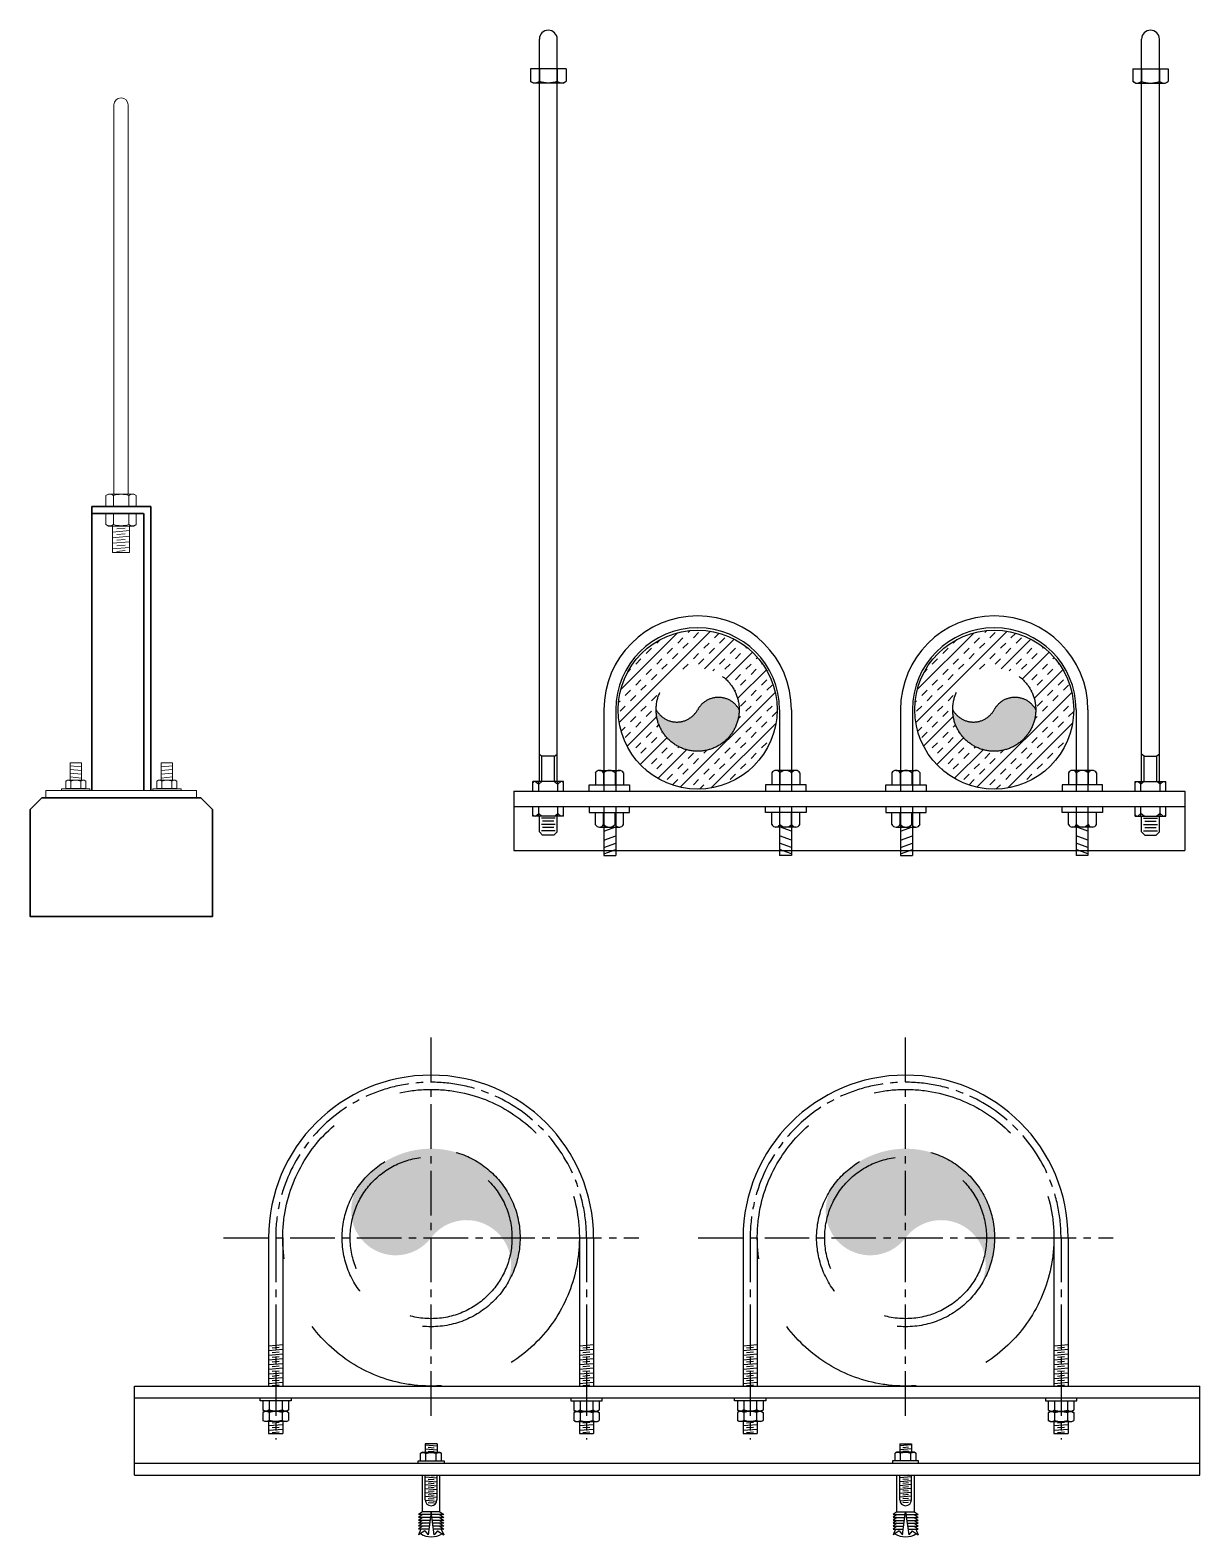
# Model space of a CAD drawing. Extents: x 462150 to 593348, y 35809 to 85242.
# Drawn here: x 521783 to 522769, y 61936 to 63206 of the extents above; entities that cross this region are included whole.
import ezdxf

# ---------------------------------------------------------------- set-up
doc = ezdxf.new("R2010")
doc.units = 0
doc.header["$LTSCALE"] = 500
doc.header["$MEASUREMENT"] = 0
for name, pattern in [('CENTER2', [1.125, 0.75, -0.125, 0.125, -0.125]), ('DASHED2', [0.375, 0.25, -0.125]), ('HIDDEN2', [4.7625, 3.175, -1.5875])]:
    doc.linetypes.add(name, pattern=pattern)
for name, color, linetype in [('AC-CHWR', 30, 'DASHED2'), ('AC-CHWS', 93, 'DASHED2'), ('AC-INSULATION', 21, 'DASHED2'), ('M-EQU-V', 7, 'Continuous'), ('MH-SUPORT', 1, 'Continuous'), ('MNUTS', 2, 'Continuous'), ('MSUPPORT', 12, 'Continuous'), ('support', 40, 'Continuous')]:
    doc.layers.add(name, color=color, linetype=linetype)
doc.layers.add('ACM-MISC', color=7, linetype='Continuous', lineweight=30)

# ---------------------------------------------------------------- blocks, each defined once
blk = doc.blocks.new('NUT1')
at = {"layer": 'MNUTS'}
for p, q in [((-110, 112), (-97, 135)), ((-110, 112), (-110, -112)), ((0, 135), (-97, 135)), ((0, 68), (-97, 68)), ((0, 135), (0, -135)), ((-110, -112), (-97, -135)), ((0, -68), (-97, -68)), ((0, -135), (-97, -135))]:
    blk.add_line(p, q, dxfattribs=at)
for centre, radius, start, end in [((-53, 101), 55, 146.1889, 217.433), ((104, 0), 212, 161.4608, 198.5114), ((-53, -101), 55, 142.567, 213.8111)]:
    blk.add_arc(centre, radius, start, end, dxfattribs=at)
blk = doc.blocks.new('NUT2')
at = {"layer": 'MNUTS'}
for p, q in [((-7.5, 7.3), (-9, 6.5)), ((-9, 0.9), (-9, 6.5)), ((-7.5, 0), (-9, 0.9)), ((7.5, 7.3), (-7.5, 7.3)), ((7.5, 0), (-7.5, 0)), ((-4.5, 0), (-4.5, 6.5)), ((4.5, 0), (4.5, 6.5)), ((7.5, 7.3), (9, 6.5)), ((7.5, 0), (9, 0.9)), ((9, 0.9), (9, 6.5))]:
    blk.add_line(p, q, dxfattribs=at)
for centre, major_axis, start_param, end_param in [((-6.7, 3.6), (-2.59, 2.59), -1.438728, -0.195284), ((0, -7), (10, 10), 0.461828, 1.108483), ((6.7, 3.6), (2.59, 2.59), 0.195284, 1.438728)]:
    blk.add_ellipse(centre, major_axis=major_axis, ratio=1, start_param=start_param, end_param=end_param, dxfattribs=at)
at = {"layer": 'MNUTS', "extrusion": (0, 0, -1)}
for centre, major_axis, start_param, end_param in [((-6.7, 3.8), (-2.59, -2.59), -1.438728, -0.195284), ((0, 14.3), (10, -10), 0.461828, 1.108483), ((6.7, 3.8), (2.59, -2.59), 0.195284, 1.438728)]:
    blk.add_ellipse(centre, major_axis=major_axis, ratio=1, start_param=start_param, end_param=end_param, dxfattribs=at)
blk = doc.blocks.new('NUT')
at = {"layer": 'MNUTS'}
for p, q in [((-270, 0), (270, 0)), ((270, 0), (270, -194)), ((-270, 0), (-270, -194)), ((-225, -220), (-270, -194)), ((-225, -220), (225, -220)), ((-135, 0), (-135, -194)), ((135, 0), (135, -194)), ((225, -220), (270, -194))]:
    blk.add_line(p, q, dxfattribs=at)
for centre, radius, start, end in [((-202, -107), 110, 236.1889, 307.433), ((0, 209), 425, 251.4608, 288.5114), ((202, -107), 110, 232.567, 303.8111)]:
    blk.add_arc(centre, radius, start, end, dxfattribs=at)
blk = doc.blocks.new('*U505')
at = {"layer": 'ACM-MISC', "lineweight": 5, "ltscale": 20}
for p, q in [((-5.8, 683.7, 0), (-5.8, 355.9, 0)), ((6.2, 683.7, 0), (6.2, 355.9, 0)), ((-10.5, 355.9, 0), (-12.6, 354.6, 0)), ((10.9, 355.9, 0), (-10.5, 355.9, 0)), ((10.9, 355.9, 0), (13.1, 354.6, 0)), ((-12.6, 345.4, 0), (-12.6, 354.6, 0)), ((13.1, 345.4, 0), (-12.6, 345.4, 0)), ((-6.2, 345.4, 0), (-6.2, 354.7, 0)), ((6.7, 345.4, 0), (6.7, 354.6, 0)), ((13.1, 345.4, 0), (13.1, 354.6, 0)), ((13.1, 339.4, 0), (-12.6, 339.4, 0)), ((-12.6, 339.4, 0), (-12.6, 330.2, 0)), ((-10.5, 328.9, 0), (-12.6, 330.2, 0)), ((-6.2, 339.4, 0), (-6.2, 330.2, 0)), ((6.7, 339.4, 0), (6.7, 330.2, 0)), ((10.9, 328.9, 0), (13.1, 330.2, 0)), ((13.1, 339.4, 0), (13.1, 330.2, 0)), ((10.9, 328.9, 0), (-10.5, 328.9, 0)), ((-6.9, 306.7, 0), (-6.9, 328.9, 0)), ((-6.9, 325.2, 0), (7.4, 323.9, 0)), ((-6.9, 320.4, 0), (7.4, 319.1, 0)), ((-3.3, 327.2, 0), (3.8, 326.6, 0)), ((-3.3, 322.5, 0), (3.8, 321.8, 0)), ((-3.3, 317.7, 0), (3.8, 317.1, 0)), ((7.4, 306.7, 0), (7.4, 328.9, 0)), ((-6.9, 315.6, 0), (7.4, 314.4, 0)), ((-6.9, 310.9, 0), (7.4, 309.6, 0)), ((7.4, 306.7, 0), (-6.9, 306.7, 0)), ((-3.3, 312.9, 0), (3.8, 312.3, 0)), ((-3.3, 308.2, 0), (3.8, 307.6, 0))]:
    blk.add_line(p, q, dxfattribs=at)
at = {"layer": 'ACM-MISC'}
for p, q in [((-25, 345.4, 0), (-25, 106, 0)), ((-24.8, 345.4, 0), (25, 345.4, 0)), ((25, 345.4, 0), (25, 106, 0)), ((-18.8, 339.4, 0), (25, 339.4, 0))]:
    blk.add_line(p, q, dxfattribs=at)
at = {"layer": 'ACM-MISC', "linetype": 'HIDDEN2'}
blk.add_line((-19, 339.4, 0), (-19, 106, 0), dxfattribs=at)
at = {"layer": 'ACM-MISC', "lineweight": 13}
for p, q in [((-33.7, 129.5, 0), (-43.1, 129.5, 0)), ((-43.1, 129.5, 0), (-43.1, 114.8, 0)), ((-33.7, 129.5, 0), (-33.7, 114.8, 0)), ((33.7, 129.5, 0), (43.1, 129.5, 0)), ((33.7, 129.5, 0), (33.7, 114.8, 0)), ((43.1, 129.5, 0), (43.1, 114.8, 0)), ((-45.4, 114.8, 0), (-46.9, 114, 0)), ((-45.4, 114.8, 0), (-31.3, 114.8, 0)), ((-43.1, 126.9, 0), (-33.7, 126, 0)), ((-43.1, 123.7, 0), (-33.7, 122.9, 0)), ((-43.1, 120.6, 0), (-33.7, 119.8, 0)), ((-43.1, 117.5, 0), (-33.7, 116.6, 0)), ((-31.3, 114.8, 0), (-29.9, 114, 0)), ((31.3, 114.8, 0), (29.9, 114, 0)), ((45.4, 114.8, 0), (31.3, 114.8, 0)), ((43.1, 126.9, 0), (33.7, 126, 0)), ((43.1, 123.7, 0), (33.7, 122.9, 0)), ((43.1, 120.6, 0), (33.7, 119.8, 0)), ((43.1, 117.5, 0), (33.7, 116.6, 0)), ((45.4, 114.8, 0), (46.9, 114, 0)), ((-46.9, 107.9, 0), (-46.9, 114, 0)), ((-46.9, 107.9, 0), (-29.9, 107.9, 0)), ((-42.6, 107.9, 0), (-42.6, 114, 0)), ((-34.1, 107.9, 0), (-34.1, 114, 0)), ((-29.9, 107.9, 0), (-29.9, 114, 0)), ((29.9, 107.9, 0), (29.9, 114, 0)), ((46.9, 107.9, 0), (29.9, 107.9, 0)), ((34.1, 107.9, 0), (34.1, 114, 0)), ((42.6, 107.9, 0), (42.6, 114, 0)), ((46.9, 107.9, 0), (46.9, 114, 0))]:
    blk.add_line(p, q, dxfattribs=at)
at = {"layer": 'ACM-MISC', "lineweight": 13, "elevation": 0}
for points in [[(-63.5, 100), (63.5, 100), (63.5, 106), (-63.5, 106)], [(-50.4, 107.4), (-26.6, 107.4), (-26.6, 106), (-50.4, 106)], [(50.4, 107.4), (26.6, 107.4), (26.6, 106), (50.4, 106)]]:
    blk.add_lwpolyline(points, close=True, dxfattribs=at)
at = {"layer": 'ACM-MISC', "elevation": 0}
blk.add_lwpolyline([(76.9, 90), (76.9, 0), (-76.9, 0), (-76.9, 90), (-66.9, 100), (66.9, 100)], close=True, dxfattribs=at)
at = {"layer": 'ACM-MISC', "lineweight": 5, "ltscale": 20}
for centre, radius, start, end in [((0.2, 683.7, 0), 6, 0, 180), ((-9.4, 350.5, 0), 5.24, 52.567, 123.8111), ((0.2, 335.5, 0), 20.2, 71.4608, 108.5114), ((9.8, 350.5, 0), 5.24, 56.1889, 127.433), ((-9.4, 334.3, 0), 5.24, 236.1889, 307.433), ((0.2, 349.4, 0), 20.2, 251.4886, 288.5392), ((9.8, 334.3, 0), 5.24, 232.567, 303.8111)]:
    blk.add_arc(centre, radius, start, end, dxfattribs=at)
at = {"layer": 'ACM-MISC', "lineweight": 13}
for centre, radius, start, end in [((-44.7, 111.3, 0), 3.45, 52.567, 123.8111), ((-38.4, 101.4, 0), 13.3, 71.4886, 108.5392), ((-32.1, 111.3, 0), 3.45, 56.1889, 127.433), ((32.1, 111.3, 0), 3.45, 52.567, 123.8111), ((38.4, 101.4, 0), 13.3, 71.4608, 108.5114), ((44.7, 111.3, 0), 3.45, 56.1889, 127.433)]:
    blk.add_arc(centre, radius, start, end, dxfattribs=at)

msp = doc.modelspace()

# ---------------------------------------------------------------- hatches: boundary and pattern name
at = {"layer": 'AC-CHWR'}
h = msp.add_hatch(color=256, dxfattribs=at)
h.paths.add_polyline_path([(522061.1, 62233.8), (522120.8, 62188.4, -1)])
h.paths.add_polyline_path([(522061.1, 62233.8, -0.414214), (522166.2, 62248.1), (522120.8, 62188.4)])
h.paths.add_polyline_path([(522120.8, 62188.4), (522166.2, 62248.1, -0.414214), (522180.6, 62143, 1)])
at = {"layer": 'AC-CHWS'}
for points in [[(522310.5, 62633.3, 1), (522380.5, 62633.3, 0.595123), (522345.5, 62633.3, -0.595123)], [(522560.5, 62633.3, 1), (522630.5, 62633.3, 0.595123), (522595.5, 62633.3, -0.595123)]]:
    msp.add_hatch(color=256, dxfattribs=at).paths.add_polyline_path(points)
h = msp.add_hatch(color=256, dxfattribs=at)
h.paths.add_polyline_path([(522461.1, 62233.8), (522520.8, 62188.4, -1)])
h.paths.add_polyline_path([(522461.1, 62233.8, -0.414214), (522566.2, 62248.1), (522520.8, 62188.4)])
h.paths.add_polyline_path([(522520.8, 62188.4), (522566.2, 62248.1, -0.414214), (522580.6, 62143, 1)])
at = {"layer": 'AC-INSULATION'}
h = msp.add_hatch(dxfattribs=at)
h.set_pattern_fill('INSUL', color=256, scale=50, angle=45, style=0)
h.set_pattern_definition([(45, (752390.27, 173488.62), (-13.2582521, 13.2582521), []), (45, (752385.85, 173493.04), (-13.2582521, 13.2582521), [6.25, -6.25]), (45, (752381.43, 173497.459), (-13.2582521, 13.2582521), [6.25, -6.25])])
edge = h.paths.add_edge_path(flags=16)
edge.add_arc((522345.5, 62633.3), 35, 0, 360)
edge = h.paths.add_edge_path()
edge.add_arc((522345.5, 62633.3), 67, 0, 360)
h = msp.add_hatch(dxfattribs=at)
h.set_pattern_fill('INSUL', color=256, scale=50, angle=45, style=0)
h.set_pattern_definition([(45, (752640.27, 173488.62), (-13.2582521, 13.2582521), []), (45, (752635.85, 173493.04), (-13.2582521, 13.2582521), [6.25, -6.25]), (45, (752631.43, 173497.459), (-13.2582521, 13.2582521), [6.25, -6.25])])
edge = h.paths.add_edge_path(flags=16)
edge.add_arc((522595.5, 62633.3), 35, 0, 360)
edge = h.paths.add_edge_path()
edge.add_arc((522595.5, 62633.3), 67, 0, 360)

# ---------------------------------------------------------------- linework, layer by layer
at = {"layer": 'AC-CHWR'}
for radius in [125, 75, 68.2]:
    msp.add_circle((522120.8, 62188.4), radius, dxfattribs=at)
at = {"layer": 'AC-CHWS'}
for centre, radius in [((522345.5, 62633.3), 35), ((522595.5, 62633.3), 35), ((522520.8, 62188.4), 125), ((522520.8, 62188.4), 75), ((522520.8, 62188.4), 68.2)]:
    msp.add_circle(centre, radius, dxfattribs=at)
for centre, start, end in [((522363, 62623.8), 28.4843, 151.5157), ((522613, 62623.8), 28.4843, 151.5157), ((522328, 62642.8), 208.4843, 331.5157), ((522578, 62642.8), 208.4843, 331.5157)]:
    msp.add_arc(centre, 19.9, start, end, dxfattribs=at)
at = {"layer": 'M-EQU-V', "color": 1}
for centre in [(522345.5, 62633.3), (522595.5, 62633.3)]:
    msp.add_circle(centre, 67, dxfattribs=at)
for centre, radius in [((522345.5, 62633.3), 79), ((522595.5, 62633.3), 79), ((522345.5, 62633.3), 69), ((522595.5, 62633.3), 69)]:
    msp.add_arc(centre, radius, 0, 180, dxfattribs=at)
at = {"layer": 'MH-SUPORT'}
for p, q in [((522212.1, 62572.7), (522212.1, 63198.3)), ((522227.1, 62572.7), (522227.1, 63198.3)), ((522719.7, 62572.7), (522719.7, 63198.3)), ((522734.7, 62572.7), (522734.7, 63198.3)), ((522266.5, 62633.3), (522266.5, 62564.7, 0)), ((522276.5, 62633.3), (522276.5, 62564.7, 0)), ((522414.5, 62633.3), (522414.5, 62564.7, 0)), ((522424.5, 62633.3), (522424.5, 62564.7, 0)), ((522516.5, 62633.3), (522516.5, 62564.7, 0)), ((522526.5, 62633.3), (522526.5, 62564.7, 0)), ((522664.5, 62633.3), (522664.5, 62564.7, 0)), ((522674.5, 62633.3), (522674.5, 62564.7, 0)), ((522212.1, 62595.9), (522214.2, 62594.2)), ((522224.9, 62594.2), (522214.2, 62594.2)), ((522214.2, 62572.7), (522214.2, 62594.2)), ((522224.9, 62594.2), (522227.1, 62595.9)), ((522224.9, 62572.7), (522224.9, 62594.2)), ((522721.9, 62594.2), (522719.7, 62595.9)), ((522721.9, 62594.2), (522732.6, 62594.2)), ((522721.9, 62572.7), (522721.9, 62594.2)), ((522734.7, 62595.9), (522732.6, 62594.2)), ((522732.6, 62572.7), (522732.6, 62594.2)), ((522232.4, 62572.7), (522206.7, 62572.7)), ((522206.7, 62571.7), (522207.8, 62572.7)), ((522206.7, 62564.7), (522206.7, 62572.7)), ((522208.9, 62572.7), (522211.5, 62570.6)), ((522211.5, 62570.6), (522214.2, 62572.7)), ((522211.5, 62564.7), (522211.5, 62572.7)), ((522224.9, 62572.7), (522227.6, 62570.6)), ((522227.6, 62570.6), (522230.3, 62572.7)), ((522227.6, 62564.7), (522227.6, 62572.7)), ((522231.4, 62572.7), (522232.4, 62571.7)), ((522232.4, 62564.7), (522232.4, 62572.7)), ((522259.3, 62580.1, 0), (522259.3, 62569.9, 0)), ((522266.2, 62580.1, 0), (522266.2, 62569.9, 0)), ((522276, 62580.1, 0), (522276, 62569.9, 0)), ((522414.9, 62580.1, 0), (522414.9, 62569.9, 0)), ((522424.7, 62580.1, 0), (522424.7, 62569.9, 0)), ((522431.7, 62580.1, 0), (522431.7, 62569.9, 0)), ((522509.3, 62580.1, 0), (522509.3, 62569.9, 0)), ((522516.2, 62580.1, 0), (522516.2, 62569.9, 0)), ((522526, 62580.1, 0), (522526, 62569.9, 0)), ((522664.9, 62580.1, 0), (522664.9, 62569.9, 0)), ((522674.7, 62580.1, 0), (522674.7, 62569.9, 0)), ((522681.7, 62580.1, 0), (522681.7, 62569.9, 0)), ((522714.4, 62572.7), (522740.1, 62572.7)), ((522715.4, 62572.7), (522714.4, 62571.7)), ((522714.4, 62564.7), (522714.4, 62572.7)), ((522719.2, 62570.6), (522716.5, 62572.7)), ((522721.9, 62572.7), (522719.2, 62570.6)), ((522719.2, 62564.7), (522719.2, 62572.7)), ((522735.3, 62570.6), (522732.6, 62572.7)), ((522737.9, 62572.7), (522735.3, 62570.6)), ((522735.3, 62564.7), (522735.3, 62572.7)), ((522740.1, 62571.7), (522739, 62572.7)), ((522740.1, 62564.7), (522740.1, 62572.7)), ((522190.5, 62564.7), (522756.3, 62564.7)), ((522190.5, 62564.7), (522190.5, 62514.7)), ((522756.3, 62564.7), (522756.3, 62514.7)), ((522190.5, 62551.8), (522756.3, 62551.8)), ((522206.7, 62543.7), (522206.7, 62551.8)), ((522211.5, 62543.7), (522211.5, 62551.8)), ((522227.6, 62543.7), (522227.6, 62551.8)), ((522232.4, 62543.7), (522232.4, 62551.8)), ((522259.3, 62536.5, 0), (522259.3, 62546.7, 0)), ((522266.2, 62536.5, 0), (522266.2, 62546.7, 0)), ((522266.5, 62551.8, 0), (522266.5, 62510.4, 0)), ((522276, 62536.5, 0), (522276, 62546.7, 0)), ((522276.5, 62551.8, 0), (522276.5, 62510.4, 0)), ((522414.5, 62551.8, 0), (522414.5, 62510.4, 0)), ((522414.9, 62536.5, 0), (522414.9, 62546.7, 0)), ((522424.5, 62551.8, 0), (522424.5, 62510.4, 0)), ((522424.7, 62536.5, 0), (522424.7, 62546.7, 0)), ((522431.7, 62536.5, 0), (522431.7, 62546.7, 0)), ((522509.3, 62536.5, 0), (522509.3, 62546.7, 0)), ((522516.2, 62536.5, 0), (522516.2, 62546.7, 0)), ((522516.5, 62551.8, 0), (522516.5, 62510.4, 0)), ((522526, 62536.5, 0), (522526, 62546.7, 0)), ((522526.5, 62551.8, 0), (522526.5, 62510.4, 0)), ((522664.5, 62551.8, 0), (522664.5, 62510.4, 0)), ((522664.9, 62536.5, 0), (522664.9, 62546.7, 0)), ((522674.5, 62551.8, 0), (522674.5, 62510.4, 0)), ((522674.7, 62536.5, 0), (522674.7, 62546.7, 0)), ((522681.7, 62536.5, 0), (522681.7, 62546.7, 0)), ((522714.4, 62543.7), (522714.4, 62551.8)), ((522719.2, 62543.7), (522719.2, 62551.8)), ((522735.3, 62543.7), (522735.3, 62551.8)), ((522740.1, 62543.7), (522740.1, 62551.8)), ((522207.8, 62543.7), (522206.7, 62544.8)), ((522232.4, 62543.7), (522206.7, 62543.7)), ((522208.9, 62543.7), (522211.5, 62545.9)), ((522211.5, 62545.9), (522214.2, 62543.7)), ((522212.1, 62530.3), (522212.1, 62543.7)), ((522225.4, 62541.9), (522213.8, 62541.9)), ((522225.4, 62536.6), (522213.8, 62536.6)), ((522224.4, 62539.3), (522214.8, 62539.3)), ((522224.4, 62533.9), (522214.8, 62533.9)), ((522224.9, 62543.7), (522227.6, 62545.9)), ((522227.1, 62530.3), (522227.1, 62543.7)), ((522227.6, 62545.9), (522230.3, 62543.7)), ((522232.4, 62544.8), (522231.4, 62543.7)), ((522266.5, 62530.9, 0), (522276.5, 62534.5, 0)), ((522424.5, 62530.9, 0), (522414.5, 62534.5, 0)), ((522516.5, 62530.9, 0), (522526.5, 62534.5, 0)), ((522674.5, 62530.9, 0), (522664.5, 62534.5, 0)), ((522714.4, 62544.8), (522715.4, 62543.7)), ((522714.4, 62543.7), (522740.1, 62543.7)), ((522719.2, 62545.9), (522716.5, 62543.7)), ((522721.9, 62543.7), (522719.2, 62545.9)), ((522719.7, 62530.3), (522719.7, 62543.7)), ((522721.4, 62541.9), (522733, 62541.9)), ((522721.4, 62536.6), (522733, 62536.6)), ((522722.4, 62539.3), (522732, 62539.3)), ((522722.4, 62533.9), (522732, 62533.9)), ((522735.3, 62545.9), (522732.6, 62543.7)), ((522734.7, 62530.3), (522734.7, 62543.7)), ((522737.9, 62543.7), (522735.3, 62545.9)), ((522739, 62543.7), (522740.1, 62544.8)), ((522214.8, 62527.7), (522212.1, 62530.3)), ((522225.4, 62531.2), (522213.8, 62531.2)), ((522224.4, 62527.7), (522214.8, 62527.7)), ((522224.4, 62527.7), (522227.1, 62530.3)), ((522266.5, 62523.5, 0), (522276.5, 62527.1, 0)), ((522424.5, 62523.5, 0), (522414.5, 62527.1, 0)), ((522516.5, 62523.5, 0), (522526.5, 62527.1, 0)), ((522674.5, 62523.5, 0), (522664.5, 62527.1, 0)), ((522722.4, 62527.7), (522719.7, 62530.3)), ((522721.4, 62531.2), (522733, 62531.2)), ((522722.4, 62527.7), (522732, 62527.7)), ((522732, 62527.7), (522734.7, 62530.3)), ((522190.5, 62514.7), (522756.3, 62514.7)), ((522266.5, 62517.3, 0), (522276.5, 62520.9, 0)), ((522266.5, 62511.8, 0), (522276.5, 62515.4, 0)), ((522266.5, 62510.4, 0), (522276.5, 62510.4, 0)), ((522424.5, 62517.3, 0), (522414.5, 62520.9, 0)), ((522424.5, 62511.8, 0), (522414.5, 62515.4, 0)), ((522424.5, 62510.4, 0), (522414.5, 62510.4, 0)), ((522516.5, 62517.3, 0), (522526.5, 62520.9, 0)), ((522516.5, 62511.8, 0), (522526.5, 62515.4, 0)), ((522516.5, 62510.4, 0), (522526.5, 62510.4, 0)), ((522674.5, 62517.3, 0), (522664.5, 62520.9, 0)), ((522674.5, 62511.8, 0), (522664.5, 62515.4, 0)), ((522674.5, 62510.4, 0), (522664.5, 62510.4, 0))]:
    msp.add_line(p, q, dxfattribs=at)
for points in [[(522262.7, 62582.2), (522279.8, 62582.2)], [(522282.9, 62580.1), (522282.9, 62569.9)], [(522408, 62580.1), (522408, 62569.9)], [(522428.2, 62582.2), (522411.1, 62582.2)], [(522512.7, 62582.2), (522529.8, 62582.2)], [(522532.9, 62580.1), (522532.9, 62569.9)], [(522658, 62580.1), (522658, 62569.9)], [(522678.2, 62582.2), (522661.1, 62582.2)], [(522254.1, 62564.7), (522254.1, 62569.9), (522288.1, 62569.9), (522288.1, 62564.7)], [(522436.9, 62564.7), (522436.9, 62569.9), (522402.8, 62569.9), (522402.8, 62564.7)], [(522504.1, 62564.7), (522504.1, 62569.9), (522538.1, 62569.9), (522538.1, 62564.7)], [(522686.9, 62564.7), (522686.9, 62569.9), (522652.8, 62569.9), (522652.8, 62564.7)], [(522254.1, 62551.8), (522254.1, 62546.7), (522288.1, 62546.7), (522288.1, 62551.8)], [(522282.9, 62536.5), (522282.9, 62546.7)], [(522436.9, 62551.8), (522436.9, 62546.7), (522402.8, 62546.7), (522402.8, 62551.8)], [(522408, 62536.5), (522408, 62546.7)], [(522504.1, 62551.8), (522504.1, 62546.7), (522538.1, 62546.7), (522538.1, 62551.8)], [(522532.9, 62536.5), (522532.9, 62546.7)], [(522686.9, 62551.8), (522686.9, 62546.7), (522652.8, 62546.7), (522652.8, 62551.8)], [(522658, 62536.5), (522658, 62546.7)], [(522262.7, 62534.4), (522279.8, 62534.4)], [(522428.2, 62534.4), (522411.1, 62534.4)], [(522512.7, 62534.4), (522529.8, 62534.4)], [(522678.2, 62534.4), (522661.1, 62534.4)]]:
    msp.add_lwpolyline(points, dxfattribs=at)
for centre, radius, start, end in [((522219.6, 63198.3), 7.5, 0, 180), ((522727.2, 63198.3), 7.5, 0, 180), ((522262.7, 62578.3, 0), 3.88, 27.2406, 152.7594), ((522271.1, 62575.4, 0), 6.77, 43.5228, 136.4772), ((522279.5, 62578.3, 0), 3.87, 26.8449, 153.1551), ((522411.5, 62578.3, 0), 3.87, 26.8449, 153.1551), ((522419.8, 62575.4, 0), 6.77, 43.5228, 136.4772), ((522428.2, 62578.3, 0), 3.88, 27.2406, 152.7594), ((522512.7, 62578.3, 0), 3.88, 27.2406, 152.7594), ((522521.1, 62575.4, 0), 6.77, 43.5228, 136.4772), ((522529.5, 62578.3, 0), 3.87, 26.8449, 153.1551), ((522661.5, 62578.3, 0), 3.87, 26.8449, 153.1551), ((522669.8, 62575.4, 0), 6.77, 43.5228, 136.4772), ((522678.2, 62578.3, 0), 3.88, 27.2406, 152.7594), ((522262.7, 62538.3, 0), 3.88, 207.2406, 332.7594), ((522271.1, 62541.2, 0), 6.77, 223.5228, 316.4772), ((522279.5, 62538.3, 0), 3.87, 206.8449, 333.1551), ((522411.5, 62538.3, 0), 3.87, 206.8449, 333.1551), ((522419.8, 62541.2, 0), 6.77, 223.5228, 316.4772), ((522428.2, 62538.3, 0), 3.88, 207.2406, 332.7594), ((522512.7, 62538.3, 0), 3.88, 207.2406, 332.7594), ((522521.1, 62541.2, 0), 6.77, 223.5228, 316.4772), ((522529.5, 62538.3, 0), 3.87, 206.8449, 333.1551), ((522661.5, 62538.3, 0), 3.87, 206.8449, 333.1551), ((522669.8, 62541.2, 0), 6.77, 223.5228, 316.4772), ((522678.2, 62538.3, 0), 3.88, 207.2406, 332.7594)]:
    msp.add_arc(centre, radius, start, end, dxfattribs=at)
at = {"layer": 'MSUPPORT', "color": 7, "linetype": 'CENTER2', "ltscale": 0.1}
for p, q in [((522120.8, 62038.4), (522120.8, 62363.4)), ((522520.8, 62038.4), (522520.8, 62363.4)), ((521945.8, 62188.4), (522295.8, 62188.4)), ((521989.8, 62188.4), (521989.8, 62018.3)), ((522251.8, 62188.4), (522251.8, 62018.3)), ((522345.8, 62188.4), (522695.8, 62188.4)), ((522389.8, 62188.4), (522389.8, 62018.3)), ((522651.8, 62188.4), (522651.8, 62018.3))]:
    msp.add_line(p, q, dxfattribs=at)
at = {"layer": 'MSUPPORT'}
for p, q in [((521983.8, 62188.4), (521983.8, 62063.4)), ((521995.8, 62188.4), (521995.8, 62063.4)), ((522245.8, 62188.4), (522245.8, 62063.4)), ((522257.8, 62188.4), (522257.8, 62063.4)), ((522383.8, 62188.4), (522383.8, 62063.4)), ((522395.8, 62188.4), (522395.8, 62063.4)), ((522645.8, 62188.4), (522645.8, 62063.4)), ((522657.8, 62188.4), (522657.8, 62063.4)), ((521995.7, 62098.2), (521983.9, 62097.1)), ((521995.7, 62094.2), (521983.9, 62093.2)), ((521995.7, 62090.2), (521983.9, 62089.2)), ((521992.7, 62095.9), (521986.8, 62095.4)), ((521992.7, 62092), (521986.8, 62091.4)), ((522257.7, 62098.2), (522245.9, 62097.1)), ((522257.7, 62094.2), (522245.9, 62093.2)), ((522257.7, 62090.2), (522245.9, 62089.2)), ((522254.7, 62095.9), (522248.8, 62095.4)), ((522254.7, 62092), (522248.8, 62091.4)), ((522395.7, 62098.2), (522383.9, 62097.1)), ((522395.7, 62094.2), (522383.9, 62093.2)), ((522395.7, 62090.2), (522383.9, 62089.2)), ((522392.7, 62095.9), (522386.8, 62095.4)), ((522392.7, 62092), (522386.8, 62091.4)), ((522657.7, 62098.2), (522645.9, 62097.1)), ((522657.7, 62094.2), (522645.9, 62093.2)), ((522657.7, 62090.2), (522645.9, 62089.2)), ((522654.7, 62095.9), (522648.8, 62095.4)), ((522654.7, 62092), (522648.8, 62091.4)), ((521995.7, 62086.3), (521983.9, 62085.2)), ((521995.7, 62082.3), (521983.9, 62081.3)), ((521995.7, 62078.4), (521983.9, 62077.3)), ((521992.7, 62088), (521986.8, 62087.5)), ((521992.7, 62084), (521986.8, 62083.5)), ((521992.7, 62080.1), (521986.8, 62079.6)), ((522257.7, 62086.3), (522245.9, 62085.2)), ((522257.7, 62082.3), (522245.9, 62081.3)), ((522257.7, 62078.4), (522245.9, 62077.3)), ((522254.7, 62088), (522248.8, 62087.5)), ((522254.7, 62084), (522248.8, 62083.5)), ((522254.7, 62080.1), (522248.8, 62079.6)), ((522395.7, 62086.3), (522383.9, 62085.2)), ((522395.7, 62082.3), (522383.9, 62081.3)), ((522395.7, 62078.4), (522383.9, 62077.3)), ((522392.7, 62088), (522386.8, 62087.5)), ((522392.7, 62084), (522386.8, 62083.5)), ((522392.7, 62080.1), (522386.8, 62079.6)), ((522657.7, 62086.3), (522645.9, 62085.2)), ((522657.7, 62082.3), (522645.9, 62081.3)), ((522657.7, 62078.4), (522645.9, 62077.3)), ((522654.7, 62088), (522648.8, 62087.5)), ((522654.7, 62084), (522648.8, 62083.5)), ((522654.7, 62080.1), (522648.8, 62079.6)), ((521995.7, 62074.4), (521983.9, 62073.4)), ((521995.7, 62070.4), (521983.9, 62069.4)), ((521995.7, 62066.5), (521983.9, 62065.4)), ((521992.7, 62076.1), (521986.8, 62075.6)), ((521992.7, 62072.2), (521986.8, 62071.6)), ((521992.7, 62068.2), (521986.8, 62067.7)), ((521992.7, 62064.2), (521986.8, 62063.7)), ((522257.7, 62074.4), (522245.9, 62073.4)), ((522257.7, 62070.4), (522245.9, 62069.4)), ((522257.7, 62066.5), (522245.9, 62065.4)), ((522254.7, 62076.1), (522248.8, 62075.6)), ((522254.7, 62072.2), (522248.8, 62071.6)), ((522254.7, 62068.2), (522248.8, 62067.7)), ((522254.7, 62064.2), (522248.8, 62063.7)), ((522395.7, 62074.4), (522383.9, 62073.4)), ((522395.7, 62070.4), (522383.9, 62069.4)), ((522395.7, 62066.5), (522383.9, 62065.4)), ((522392.7, 62076.1), (522386.8, 62075.6)), ((522392.7, 62072.2), (522386.8, 62071.6)), ((522392.7, 62068.2), (522386.8, 62067.7)), ((522392.7, 62064.2), (522386.8, 62063.7)), ((522657.7, 62074.4), (522645.9, 62073.4)), ((522657.7, 62070.4), (522645.9, 62069.4)), ((522657.7, 62066.5), (522645.9, 62065.4)), ((522654.7, 62076.1), (522648.8, 62075.6)), ((522654.7, 62072.2), (522648.8, 62071.6)), ((522654.7, 62068.2), (522648.8, 62067.7)), ((522654.7, 62064.2), (522648.8, 62063.7)), ((521870.8, 62063.4), (522768.8, 62063.4)), ((521870.8, 61988.4), (521870.8, 62063.4)), ((521870.8, 62053.4), (522768.8, 62053.4)), ((522768.8, 61988.4), (522768.8, 62063.4)), ((521983.8, 62033.4), (521983.8, 62023.4)), ((521995.7, 62030.9), (521983.9, 62029.8)), ((521995.7, 62026.9), (521983.9, 62025.9)), ((521992.7, 62032.6), (521986.8, 62032.1)), ((521992.7, 62028.6), (521986.8, 62028.1)), ((521995.8, 62033.4), (521995.8, 62023.4)), ((522245.8, 62033.4), (522245.8, 62023.4)), ((522257.7, 62030.9), (522245.9, 62029.8)), ((522257.7, 62026.9), (522245.9, 62025.9)), ((522254.7, 62032.6), (522248.8, 62032.1)), ((522254.7, 62028.6), (522248.8, 62028.1)), ((522257.8, 62033.4), (522257.8, 62023.4)), ((522383.8, 62033.4), (522383.8, 62023.4)), ((522395.7, 62030.9), (522383.9, 62029.8)), ((522395.7, 62026.9), (522383.9, 62025.9)), ((522392.7, 62032.6), (522386.8, 62032.1)), ((522392.7, 62028.6), (522386.8, 62028.1)), ((522395.8, 62033.4), (522395.8, 62023.4)), ((522645.8, 62033.4), (522645.8, 62023.4)), ((522657.7, 62030.9), (522645.9, 62029.8)), ((522657.7, 62026.9), (522645.9, 62025.9)), ((522654.7, 62032.6), (522648.8, 62032.1)), ((522654.7, 62028.6), (522648.8, 62028.1)), ((522657.8, 62033.4), (522657.8, 62023.4)), ((521983.8, 62023.4), (521995.8, 62023.4)), ((521992.7, 62024.7), (521986.8, 62024.1)), ((522115.9, 62014.8), (522115.9, 62007.4)), ((522125.8, 62014.8), (522115.9, 62014.8)), ((522116, 62013.8), (522125.7, 62013)), ((522125.8, 62014.8), (522125.8, 62007.4)), ((522245.8, 62023.4), (522257.8, 62023.4)), ((522254.7, 62024.7), (522248.8, 62024.1)), ((522383.8, 62023.4), (522395.8, 62023.4)), ((522392.7, 62024.7), (522386.8, 62024.1)), ((522515.9, 62014.8), (522515.9, 62007.4)), ((522515.9, 62014.8), (522525.8, 62014.8)), ((522525.7, 62013.8), (522516, 62013)), ((522525.8, 62014.8), (522525.8, 62007.4)), ((522645.8, 62023.4), (522657.8, 62023.4)), ((522654.7, 62024.7), (522648.8, 62024.1)), ((522116, 62010.5), (522125.7, 62009.7)), ((522118.4, 62012), (522123.3, 62011.5)), ((522118.4, 62008.7), (522123.3, 62008.3)), ((522525.7, 62010.5), (522516, 62009.7)), ((522523.3, 62012), (522518.4, 62011.5)), ((522523.3, 62008.7), (522518.4, 62008.3)), ((521870.8, 61998.4), (522768.8, 61998.4)), ((521870.8, 61988.4), (522768.8, 61988.4)), ((522113.5, 61957.6), (522113.5, 61988.4)), ((522115.9, 61967.5), (522115.9, 61988.4)), ((522118.4, 61988.4), (522123.3, 61987.9)), ((522125.8, 61967.5), (522125.8, 61988.4)), ((522128.2, 61957.6), (522128.2, 61988.4)), ((522513.5, 61957.6), (522513.5, 61988.4)), ((522515.9, 61967.5), (522515.9, 61988.4)), ((522523.3, 61988.4), (522518.4, 61987.9)), ((522525.8, 61967.5), (522525.8, 61988.4)), ((522528.2, 61957.6), (522528.2, 61988.4)), ((522116, 61986.9), (522125.7, 61986.1)), ((522116, 61983.7), (522125.7, 61982.8)), ((522116, 61980.4), (522125.7, 61979.5)), ((522116, 61977.1), (522125.7, 61976.3)), ((522118.4, 61985.1), (522123.3, 61984.7)), ((522118.4, 61981.8), (522123.3, 61981.4)), ((522118.4, 61978.5), (522123.3, 61978.1)), ((522118.4, 61975.3), (522123.3, 61974.8)), ((522525.7, 61986.9), (522516, 61986.1)), ((522525.7, 61983.7), (522516, 61982.8)), ((522525.7, 61980.4), (522516, 61979.5)), ((522525.7, 61977.1), (522516, 61976.3)), ((522523.3, 61985.1), (522518.4, 61984.7)), ((522523.3, 61981.8), (522518.4, 61981.4)), ((522523.3, 61978.5), (522518.4, 61978.1)), ((522523.3, 61975.3), (522518.4, 61974.8)), ((522116, 61973.8), (522125.7, 61973)), ((522116, 61970.6), (522125.7, 61969.7)), ((522116, 61967.3), (522125.7, 61966.4)), ((522118.4, 61972), (522123.3, 61971.6)), ((522118.4, 61968.7), (522123.3, 61968.3)), ((522118.4, 61965.4), (522123.3, 61965)), ((522525.7, 61973.8), (522516, 61973)), ((522525.7, 61970.6), (522516, 61969.7)), ((522525.7, 61967.3), (522516, 61966.4)), ((522523.3, 61972), (522518.4, 61971.6)), ((522523.3, 61968.7), (522518.4, 61968.3)), ((522523.3, 61965.4), (522518.4, 61965)), ((522113.5, 61957.6), (522110.2, 61955.2)), ((522113.5, 61955.2), (522110.2, 61952.7)), ((522120.5, 61955.2), (522110.2, 61955.2)), ((522113.5, 61952.7), (522110.2, 61950.2)), ((522120.2, 61952.7), (522110.2, 61952.7)), ((522119.9, 61950.2), (522110.2, 61950.2)), ((522113.5, 61950.2), (522110.2, 61947.8)), ((522128.2, 61957.6), (522113.5, 61957.6)), ((522120.8, 61957.6), (522118.3, 61938)), ((522123.4, 61938), (522120.8, 61957.6)), ((522131.5, 61955.2), (522121.2, 61955.2)), ((522131.5, 61952.7), (522121.5, 61952.7)), ((522131.5, 61950.2), (522121.8, 61950.2)), ((522128.2, 61957.6), (522131.5, 61955.2)), ((522128.2, 61955.2), (522131.5, 61952.7)), ((522128.2, 61952.7), (522131.5, 61950.2)), ((522128.2, 61950.2), (522131.5, 61947.8)), ((522513.5, 61957.6), (522510.2, 61955.2)), ((522510.2, 61955.2), (522520.5, 61955.2)), ((522513.5, 61955.2), (522510.2, 61952.7)), ((522510.2, 61952.7), (522520.2, 61952.7)), ((522513.5, 61952.7), (522510.2, 61950.2)), ((522510.2, 61950.2), (522519.9, 61950.2)), ((522513.5, 61950.2), (522510.2, 61947.8)), ((522513.5, 61957.6), (522528.2, 61957.6)), ((522518.3, 61938), (522520.8, 61957.6)), ((522520.8, 61957.6), (522523.4, 61938)), ((522521.2, 61955.2), (522531.5, 61955.2)), ((522521.5, 61952.7), (522531.5, 61952.7)), ((522521.8, 61950.2), (522531.5, 61950.2)), ((522528.2, 61957.6), (522531.5, 61955.2)), ((522528.2, 61955.2), (522531.5, 61952.7)), ((522528.2, 61952.7), (522531.5, 61950.2)), ((522528.2, 61950.2), (522531.5, 61947.8)), ((522113.5, 61947.8), (522110.2, 61945.3)), ((522119.6, 61947.8), (522110.2, 61947.8)), ((522113.5, 61945.3), (522110.2, 61942.9)), ((522119.2, 61945.3), (522110.2, 61945.3)), ((522112.3, 61942.9), (522110.2, 61938)), ((522118.9, 61942.9), (522110.2, 61942.9)), ((522115.4, 61941.5), (522110.2, 61938)), ((522115.4, 61941.5), (522118.3, 61938)), ((522131.5, 61947.8), (522122.1, 61947.8)), ((522131.5, 61945.3), (522122.5, 61945.3)), ((522131.5, 61942.9), (522122.8, 61942.9)), ((522126.3, 61941.5), (522123.4, 61938)), ((522126.3, 61941.5), (522131.5, 61938)), ((522128.2, 61947.8), (522131.5, 61945.3)), ((522128.2, 61945.3), (522131.5, 61942.9)), ((522129.4, 61942.9), (522131.5, 61938)), ((522513.5, 61947.8), (522510.2, 61945.3)), ((522510.2, 61947.8), (522519.6, 61947.8)), ((522513.5, 61945.3), (522510.2, 61942.9)), ((522510.2, 61945.3), (522519.2, 61945.3)), ((522512.3, 61942.9), (522510.2, 61938)), ((522510.2, 61942.9), (522518.9, 61942.9)), ((522515.4, 61941.5), (522510.2, 61938)), ((522515.4, 61941.5), (522518.3, 61938)), ((522522.1, 61947.8), (522531.5, 61947.8)), ((522522.5, 61945.3), (522531.5, 61945.3)), ((522522.8, 61942.9), (522531.5, 61942.9)), ((522526.3, 61941.5), (522523.4, 61938)), ((522526.3, 61941.5), (522531.5, 61938)), ((522528.2, 61947.8), (522531.5, 61945.3)), ((522528.2, 61945.3), (522531.5, 61942.9)), ((522529.4, 61942.9), (522531.5, 61938))]:
    msp.add_line(p, q, dxfattribs=at)
for points in [[(522003, 62053.4), (522003, 62051), (521976.6, 62051), (521976.6, 62053.4)], [(522238.6, 62053.4), (522238.6, 62051), (522265, 62051), (522265, 62053.4)], [(522403, 62053.4), (522403, 62051), (522376.6, 62051), (522376.6, 62053.4)], [(522638.6, 62053.4), (522638.6, 62051), (522665, 62051), (522665, 62053.4)], [(522109.8, 61998.4), (522109.8, 62000.4), (522131.8, 62000.4), (522131.8, 61998.4)], [(522531.8, 61998.4), (522531.8, 62000.4), (522509.8, 62000.4), (522509.8, 61998.4)]]:
    msp.add_lwpolyline(points, dxfattribs=at)
for centre, radius, start, end in [((522120.8, 62188.4), 137, 0, 180), ((522520.8, 62188.4), 137, 0, 180), ((522120.8, 61967.5), 4.91, 180, 0), ((522520.8, 61967.5), 4.91, 180, 0), ((522121, 61953), 16.6, 236.8206, 302.7285), ((522520.7, 61953), 16.6, 237.2715, 303.1794)]:
    msp.add_arc(centre, radius, start, end, dxfattribs=at)
at = {"layer": 'MSUPPORT', "color": 7, "linetype": 'CENTER2', "ltscale": 0.1}
for centre in [(522120.8, 62188.4), (522520.8, 62188.4)]:
    msp.add_arc(centre, 131, 0, 180, dxfattribs=at)

# ---------------------------------------------------------------- block references
at = {"layer": 'MH-SUPORT'}
for p, xscale, yscale, zscale in [((522219.6, 63173.3), -0.05555555550381541, 0.0555555555620231, 0.0555555555553762), ((522727.2, 63173.3), 0.05555555550381541, 0.05555555550381541, 0.05555555550381541)]:
    msp.add_blockref('NUT', p, dxfattribs=dict(at, xscale=xscale, yscale=yscale, zscale=zscale))
at = {"layer": 'MSUPPORT', "extrusion": (0, 0, -1)}
for p, xscale, yscale, zscale, rotation in [((-521989.8, 62051), 0.0799999999580905, 0.0799999999580905, -0.08, 90), ((-522251.8, 62051), -0.0799999998998828, 0.0800000000162982, -0.0799999998998828, 270), ((-522389.8, 62051), 0.0799999999580905, 0.0799999999580905, -0.08, 90), ((-522651.8, 62051), -0.0799999998998828, 0.0800000000162982, -0.0799999998998828, 270)]:
    msp.add_blockref('NUT1', p, dxfattribs=dict(at, xscale=xscale, yscale=yscale, zscale=zscale, rotation=rotation))
at = {"layer": 'MSUPPORT'}
for name, p, xscale, yscale, zscale, rotation in [('NUT2', (521989.8, 62042.2), -1.200000000186265, 1.200000000011641, 1.2, 179.9999999944415), ('NUT2', (522251.8, 62042.2), 1.200000000186265, 1.200000000186265, 1.200000000186265, 179.9999999944416), ('NUT2', (522389.8, 62042.2), -1.200000000186265, 1.200000000011641, 1.2, 179.9999999944415), ('NUT2', (522651.8, 62042.2), 1.200000000186265, 1.200000000186265, 1.200000000186265, 179.9999999944416), ('NUT', (522120.8, 62000.4), -0.0327601614408195, 0.0327601615572348, 0.0327601615469086, 180), ('NUT', (522520.8, 62000.4), 0.0327601614408195, 0.0327601614408195, 0.0327601614408195, 180)]:
    msp.add_blockref(name, p, dxfattribs=dict(at, xscale=xscale, yscale=yscale, zscale=zscale, rotation=rotation))
at = {"layer": 'support', "linetype": 'Continuous', "ltscale": 500, "xscale": -1}
msp.add_blockref('*U505', (521859.7, 62459.1, 0), dxfattribs=at)

doc.saveas('drawing.dxf')
